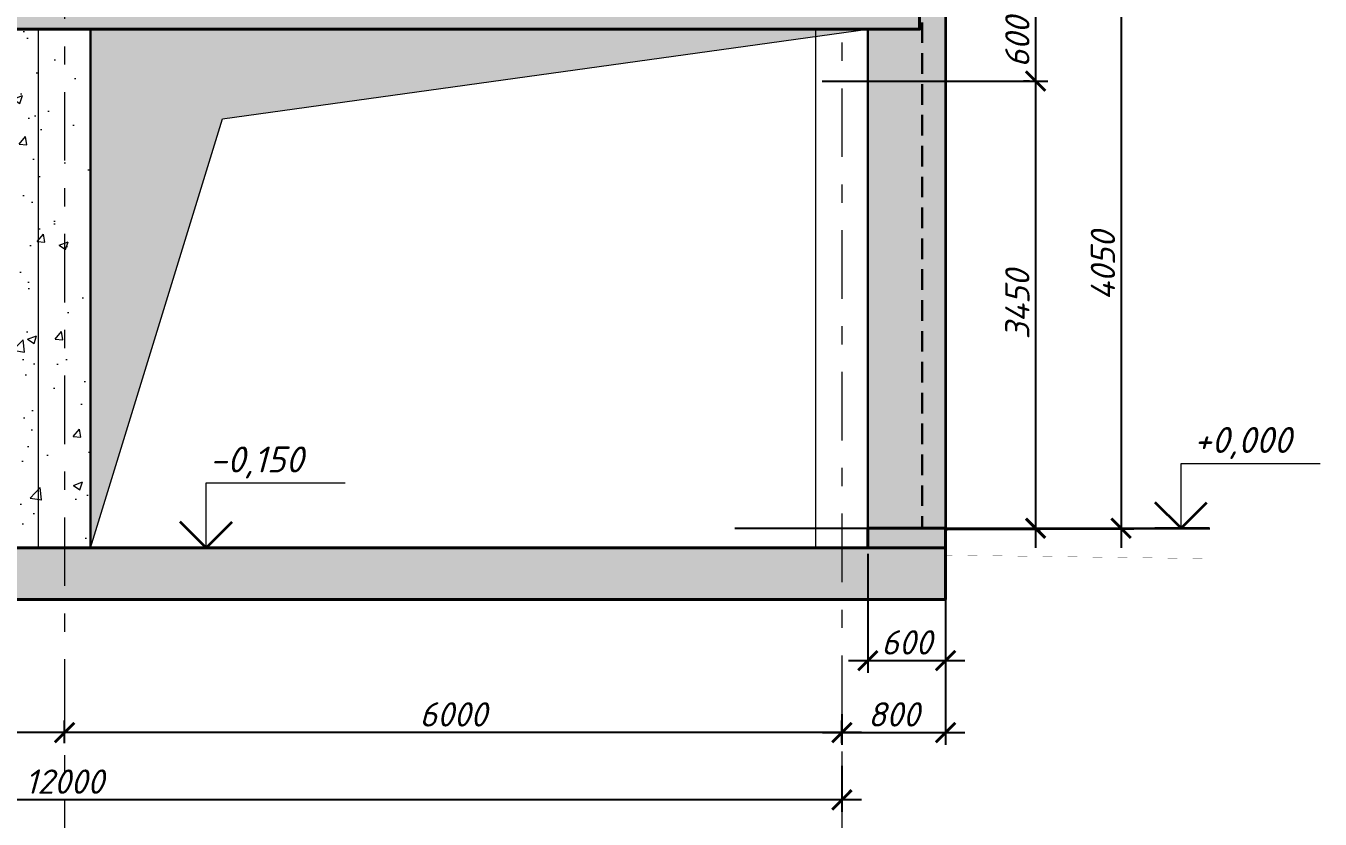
# Model space of a CAD drawing. Header units: millimetres. Extents: x -238377 to 196118, y -123284 to 30177.
# Drawn here: x 106778 to 116767, y -82629 to -76510 of the extents above; entities that cross this region are included whole.
import ezdxf

# ---------------------------------------------------------------- set-up
doc = ezdxf.new("R2010")
doc.units = ezdxf.units.MM
doc.header["$MEASUREMENT"] = 0
for name, pattern in [('DASHED2', [0.375, 0.25, -0.125]), ('HIDDEN2', [4.7625, 3.175, -1.5875]), ('Штрихштриховая', [10936.110735, 5291.666508, -2116.666555, 1411.111116, -2116.666555])]:
    doc.linetypes.add(name, pattern=pattern)
doc.layers.get('0').update_dxf_attribs({"lineweight": 5})
doc.layers.add('#Hatch', color=7, linetype='Continuous', lineweight=5, true_color=0x4d4d4d)
doc.layers.add('#Каркас', color=7, linetype='Continuous', lineweight=5, true_color=0x757575)
for name, color, linetype, lineweight in [('#Бетон', 10, 'Continuous', 15), ('#Бетон разрез', 20, 'Continuous', 40), ('#Газобетон', 152, 'Continuous', 35), ('#размеры', 7, 'Continuous', 5), ('k_ Размеры', 7, 'Continuous', 15), ('Двери ArchiCAD_Ном._пера__96', 7, 'Continuous', 5), ('Линия пунктир', 190, 'HIDDEN2', 9), ('оси_Ном._пера__96', 7, 'Continuous', 5), ('подп стены Инжзащита_Ном._пера__99', 7, 'Continuous', 40), ('чертеж_Ном._пера__96', 7, 'Continuous', 13), ('чертеж_Ном._пера__98', 7, 'Continuous', 35)]:
    doc.layers.add(name, color=color, linetype=linetype, lineweight=lineweight)
doc.layers.add('чертеж', color=7, linetype='Continuous')
doc.styles.add('STEP PR', font='isocpeui.ttf')
doc.dimstyles.new('SPDS', dxfattribs={"dimscale": 10, "dimtxt": 2.5, "dimasz": 2, "dimexe": 1.25, "dimexo": 0.625, "dimtad": 1, "dimdec": 0, "dimrnd": 0.001, "dimtxsty": 'STEP PR', "dimblk": 'ARCHTICK', "dimcen": 2.5, "dimdle": 2, "dimclrd": 256, "dimclre": 256, "dimclrt": 7, "dimadec": 0, "dimazin": 2, "dimtfac": 0.75, "dimtdec": 0, "dimtmove": 1, "dimatfit": 3, "dimfxl": 1, "dimtolj": 1, "dimarcsym": 1})

# ---------------------------------------------------------------- blocks, each defined once
blk = doc.blocks.new('_ArchTick')
at = {"color": 0, "linetype": 'ByBlock', "const_width": 0.15}
blk.add_lwpolyline([(-0.5, -0.5), (0.5, 0.5)], dxfattribs=at)
blk = doc.blocks.new('*D911')
at = {"layer": '#размеры', "lineweight": -2, "transparency": 16777216}
for p, q in [((114571.2, -76785.3), (114571.2, -80535.3)), ((112923.2, -76935.3), (114664.9, -76935.3)), ((112249, -80385.3), (114664.9, -80385.3))]:
    blk.add_line(p, q, dxfattribs=at)
at = {"layer": 'Defpoints', "color": 0, "transparency": 16777216}
for p in [(112876.3, -76935.3), (112202.1, -80385.3), (114571.2, -80385.3)]:
    blk.add_point(p, dxfattribs=at)
at = {"layer": '#размеры', "lineweight": -2, "transparency": 16777216, "xscale": 150, "yscale": 150, "zscale": 150}
for p, rotation in [((114571.2, -76935.3), 90), ((114571.2, -80385.3), 270)]:
    blk.add_blockref('_ArchTick', p, dxfattribs=dict(at, rotation=rotation))
at = {"layer": '#размеры', "color": 7, "transparency": 16777216, "insert": (114430.5, -78660.3), "char_height": 187.5, "attachment_point": 5, "rotation": 90, "style": 'STEP PR'}
blk.add_mtext('\\A1;3450', dxfattribs=at)
blk = doc.blocks.new('*D912')
at = {"layer": '#размеры', "lineweight": -2, "transparency": 16777216}
for p, q in [((107076.3, -82043), (107076.3, -81868)), ((113076.3, -82043), (113076.3, -81868)), ((113226.3, -81961.8), (106926.3, -81961.8))]:
    blk.add_line(p, q, dxfattribs=at)
at = {"layer": 'Defpoints', "color": 0, "transparency": 16777216}
for p in [(107076.3, -81961.8), (107076.3, -82089.9), (113076.3, -82089.9)]:
    blk.add_point(p, dxfattribs=at)
at = {"layer": '#размеры', "lineweight": -2, "transparency": 16777216, "xscale": 150, "yscale": 150, "zscale": 150, "rotation": 180}
blk.add_blockref('_ArchTick', (107076.3, -81961.8), dxfattribs=at)
at = {"layer": '#размеры', "lineweight": -2, "transparency": 16777216, "xscale": 150, "yscale": 150, "zscale": 150}
blk.add_blockref('_ArchTick', (113076.3, -81961.8), dxfattribs=at)
at = {"layer": '#размеры', "color": 7, "transparency": 16777216, "insert": (110076.3, -81821.2), "char_height": 187.5, "attachment_point": 5, "style": 'STEP PR'}
blk.add_mtext('\\A1;6000', dxfattribs=at)
blk = doc.blocks.new('*D913')
at = {"layer": '#размеры', "lineweight": -2, "transparency": 16777216}
for p, q in [((101076.3, -82043), (101076.3, -81868)), ((107076.3, -82043), (107076.3, -81868)), ((107226.3, -81961.8), (100926.3, -81961.8))]:
    blk.add_line(p, q, dxfattribs=at)
at = {"layer": 'Defpoints', "color": 0, "transparency": 16777216}
for p in [(101076.3, -81961.8), (101076.3, -82089.9), (107076.3, -82089.9)]:
    blk.add_point(p, dxfattribs=at)
at = {"layer": '#размеры', "lineweight": -2, "transparency": 16777216, "xscale": 150, "yscale": 150, "zscale": 150, "rotation": 180}
blk.add_blockref('_ArchTick', (101076.3, -81961.8), dxfattribs=at)
at = {"layer": '#размеры', "lineweight": -2, "transparency": 16777216, "xscale": 150, "yscale": 150, "zscale": 150}
blk.add_blockref('_ArchTick', (107076.3, -81961.8), dxfattribs=at)
at = {"layer": '#размеры', "color": 7, "transparency": 16777216, "insert": (104076.3, -81821.2), "char_height": 187.5, "attachment_point": 5, "style": 'STEP PR'}
blk.add_mtext('\\A1;6000', dxfattribs=at)
blk = doc.blocks.new('*D914')
at = {"layer": '#размеры', "lineweight": -2, "transparency": 16777216}
for p, q in [((101076.3, -81859.8), (101076.3, -82573.9)), ((113076.3, -82218.9), (113076.3, -82573.9)), ((113226.3, -82480.2), (100926.3, -82480.2))]:
    blk.add_line(p, q, dxfattribs=at)
at = {"layer": 'Defpoints', "color": 0, "transparency": 16777216}
for p in [(101076.3, -81812.9), (113076.3, -82172), (101076.3, -82480.2)]:
    blk.add_point(p, dxfattribs=at)
at = {"layer": '#размеры', "lineweight": -2, "transparency": 16777216, "xscale": 150, "yscale": 150, "zscale": 150, "rotation": 180}
blk.add_blockref('_ArchTick', (101076.3, -82480.2), dxfattribs=at)
at = {"layer": '#размеры', "lineweight": -2, "transparency": 16777216, "xscale": 150, "yscale": 150, "zscale": 150}
blk.add_blockref('_ArchTick', (113076.3, -82480.2), dxfattribs=at)
at = {"layer": '#размеры', "color": 7, "transparency": 16777216, "insert": (107076.3, -82339.6), "char_height": 187.5, "attachment_point": 5, "style": 'STEP PR'}
blk.add_mtext('\\A1;12000', dxfattribs=at)
blk = doc.blocks.new('*D915')
at = {"layer": '#размеры', "lineweight": -2, "transparency": 16777216}
for p, q in [((113876.3, -80490), (113876.3, -82055.5)), ((113076.3, -81818.9), (113076.3, -82055.5)), ((112926.3, -81961.8), (114026.3, -81961.8))]:
    blk.add_line(p, q, dxfattribs=at)
at = {"layer": 'Defpoints', "color": 0, "transparency": 16777216}
for p in [(113876.3, -80443.1), (113076.3, -81772), (113876.3, -81961.8)]:
    blk.add_point(p, dxfattribs=at)
at = {"layer": '#размеры', "lineweight": -2, "transparency": 16777216, "xscale": 150, "yscale": 150, "zscale": 150, "rotation": 180}
blk.add_blockref('_ArchTick', (113076.3, -81961.8), dxfattribs=at)
at = {"layer": '#размеры', "lineweight": -2, "transparency": 16777216, "xscale": 150, "yscale": 150, "zscale": 150}
blk.add_blockref('_ArchTick', (113876.3, -81961.8), dxfattribs=at)
at = {"layer": '#размеры', "color": 7, "lineweight": 5, "transparency": 16777216, "insert": (113476.3, -81821.2), "char_height": 187.5, "attachment_point": 5, "style": 'STEP PR'}
blk.add_mtext('\\A1;800', dxfattribs=at)
blk = doc.blocks.new('*D917')
at = {"layer": '#размеры', "lineweight": -2, "transparency": 16777216}
for p, q in [((115231.5, -76185.3), (115231.5, -80535.3)), ((114698, -76335.3), (115325.2, -76335.3)), ((113391.9, -80385.3), (115325.2, -80385.3))]:
    blk.add_line(p, q, dxfattribs=at)
at = {"layer": 'Defpoints', "color": 0, "transparency": 16777216}
for p in [(114651.2, -76335.3), (113345, -80385.3), (115231.5, -80385.3)]:
    blk.add_point(p, dxfattribs=at)
at = {"layer": '#размеры', "lineweight": -2, "transparency": 16777216, "xscale": 150, "yscale": 150, "zscale": 150}
for p, rotation in [((115231.5, -76335.3), 90), ((115231.5, -80385.3), 270)]:
    blk.add_blockref('_ArchTick', p, dxfattribs=dict(at, rotation=rotation))
at = {"layer": '#размеры', "color": 7, "transparency": 16777216, "insert": (115090.9, -78360.3), "char_height": 187.5, "attachment_point": 5, "rotation": 90, "style": 'STEP PR'}
blk.add_mtext('\\A1;4050', dxfattribs=at)
blk = doc.blocks.new('*D997')
at = {"layer": '#размеры', "lineweight": -2, "transparency": 16777216}
for p, q in [((114571.2, -76185.3), (114571.2, -77085.3)), ((114524.3, -76335.3), (114477.4, -76335.3)), ((114524.3, -76935.3), (114477.4, -76935.3))]:
    blk.add_line(p, q, dxfattribs=at)
at = {"layer": 'Defpoints', "color": 0, "transparency": 16777216}
for p in [(114571.2, -76335.3), (114571.2, -76935.3), (114571.2, -76935.3)]:
    blk.add_point(p, dxfattribs=at)
at = {"layer": '#размеры', "lineweight": -2, "transparency": 16777216, "xscale": 150, "yscale": 150, "zscale": 150}
for p, rotation in [((114571.2, -76335.3), 90), ((114571.2, -76935.3), 270)]:
    blk.add_blockref('_ArchTick', p, dxfattribs=dict(at, rotation=rotation))
at = {"layer": '#размеры', "color": 7, "lineweight": 5, "transparency": 16777216, "insert": (114430.5, -76635.3), "char_height": 187.5, "attachment_point": 5, "rotation": 90, "style": 'STEP PR'}
blk.add_mtext('\\A1;600', dxfattribs=at)
blk = doc.blocks.new('*D931')
at = {"layer": '#размеры', "lineweight": -2, "transparency": 16777216}
for p, q in [((113276.3, -80582.5), (113276.3, -81500.1)), ((113876.3, -80982.5), (113876.3, -81500.1)), ((113126.3, -81406.3), (114026.3, -81406.3))]:
    blk.add_line(p, q, dxfattribs=at)
at = {"layer": 'Defpoints', "color": 0, "transparency": 16777216}
for p in [(113276.3, -80535.6), (113876.3, -80935.6), (113876.3, -81406.3)]:
    blk.add_point(p, dxfattribs=at)
at = {"layer": '#размеры', "lineweight": -2, "transparency": 16777216, "xscale": 150, "yscale": 150, "zscale": 150, "rotation": 180}
blk.add_blockref('_ArchTick', (113276.3, -81406.3), dxfattribs=at)
at = {"layer": '#размеры', "lineweight": -2, "transparency": 16777216, "xscale": 150, "yscale": 150, "zscale": 150}
blk.add_blockref('_ArchTick', (113876.3, -81406.3), dxfattribs=at)
at = {"layer": '#размеры', "color": 7, "lineweight": 5, "transparency": 16777216, "insert": (113576.3, -81265.7), "char_height": 187.5, "attachment_point": 5, "style": 'STEP PR'}
blk.add_mtext('\\A1;600', dxfattribs=at)
blk = doc.blocks.new('*D948')
at = {"layer": '#размеры', "lineweight": -2, "transparency": 16777216}
for p, q in [((104390.7, -76185.3), (104390.7, -76685.3)), ((104343.8, -76335.3), (104296.9, -76335.3)), ((106872.8, -76535.3), (104296.9, -76535.3)), ((104390.7, -77281.5), (104390.7, -76535.3))]:
    blk.add_line(p, q, dxfattribs=at)
at = {"layer": 'Defpoints', "color": 0, "transparency": 16777216}
for p in [(104390.7, -76335.3), (104390.7, -76535.3), (106919.7, -76535.3)]:
    blk.add_point(p, dxfattribs=at)
at = {"layer": '#размеры', "lineweight": -2, "transparency": 16777216, "xscale": 150, "yscale": 150, "zscale": 150}
for p, rotation in [((104390.7, -76335.3), 90), ((104390.7, -76535.3), 270)]:
    blk.add_blockref('_ArchTick', p, dxfattribs=dict(at, rotation=rotation))
at = {"layer": '#размеры', "color": 7, "lineweight": 5, "transparency": 16777216, "insert": (104250, -77035.5), "char_height": 187.5, "attachment_point": 5, "rotation": 90, "style": 'STEP PR'}
blk.add_mtext('\\A1;200', dxfattribs=at)

msp = doc.modelspace()

# ---------------------------------------------------------------- hatches: boundary and pattern name
at = {"layer": '#Hatch'}
h = msp.add_hatch(dxfattribs=at)
h.set_pattern_fill('AR-CONC', color=256, scale=50)
h.set_pattern_definition([(50, (0, 0), (358.6301, -31.37607), [37.5, -412.5]), (355, (0, 0), (-69.3757, 376.0961), [30, -330]), (100.45144, (29.9, -2.6), (289.2544, 344.72), [31.8701, -350.5711]), (46.1842, (0, 100), (533.6207, -82.7596), [56.25, -618.75]), (96.63564, (44.47, 93.1), (467.331, 487.0593), [47.8052, -525.8569]), (351.18416, (0, 100), (467.331, 487.0593), [45, -495]), (21, (50, 75), (298.4535, -201.30945), [37.5, -412.5]), (326, (50, 75), (121.6577, 362.575), [30, -330]), (71.45144, (74.87, 58.22), (420.1112, 161.2656), [31.8701, -350.5711]), (37.5, (0, 0), (6.07993, 166.44693), [0, -326, 0, -335, 0, -331.25]), (7.5, (0, 0), (131.53477, 197.20586), [0, -191, 0, -318.5, 0, -126.25]), (327.5, (-111.5, 0), (266.91122, -11.27744), [0, -125, 0, -390, 0, -517.5]), (317.5, (-161.5, 0), (291.5931, 50.0525), [0, -162.5, 0, -259, 0, -367.5])])
h.paths.add_polyline_path([(99876.3, -73115.4), (99476.4, -73115.4), (99476.3, -76335.3), (99876.3, -76335.3)])
h.paths.add_polyline_path([(99876.3, -70136), (99476.6, -70136), (99476.4, -72965.4), (99876.3, -72965.4)])
h.paths.add_polyline_path([(99876.3, -69019.5), (99476.6, -69019.5), (99476.6, -69986), (99876.3, -69986)])
h.paths.add_polyline_path([(113876.3, -71958.4), (113275.2, -71958.4), (113275.9, -72885.6), (113276.3, -72885.6), (113276.3, -73335.7), (113576.3, -73335.4), (113576.3, -73485.6), (113276.3, -73485.6), (113276.3, -74385.3), (113296.3, -74385.3), (113696.3, -74385.3), (113696.3, -74535.3), (113296.3, -74535.3), (113276.3, -74535.3), (113276.3, -76335.3), (113676.3, -76335.3), (113676.3, -76535.3), (113276.3, -76535.3), (113276.3, -76935.3), (113276.3, -80385.3), (113876.5, -80385.3)])
h.paths.add_polyline_path([(100876.3, -76535.3), (100676.3, -76535.3), (100676.3, -80235.3), (100876.3, -80235.3)])
at = {"layer": '#Hatch', "linetype": 'Continuous', "true_color": 0xd9d9d9}
h = msp.add_hatch(color=254, dxfattribs=at)
h.paths.add_polyline_path([(101076.3, -76335.3), (99476.3, -76335.3), (99476.3, -76535.3), (100876.3, -76535.3), (100939.8, -76535)])
h.paths.add_polyline_path([(107076.3, -76335.3), (101076.3, -76335.3), (100939.8, -76535), (100961.5, -76535), (101276.3, -76535.3), (107076.3, -76535.3)])
h.paths.add_polyline_path([(113076.3, -76335.3), (107076.3, -76335.3), (107076.3, -76535.3), (112876.3, -76535.3), (113076.3, -76535.3)])
h.paths.add_polyline_path([(113676.3, -76335.3), (113076.3, -76335.3), (113076.3, -76535.3), (113276.3, -76535.3), (113676.3, -76535.3)])
at = {"layer": '#Hatch', "ltscale": 10}
h = msp.add_hatch(dxfattribs=at)
h.set_pattern_fill('AR-CONC', color=256, scale=100)
h.set_pattern_definition([(50, (0, 0), (717.2602, -62.7521), [75, -825]), (355, (0, 0), (-138.7513, 752.192), [60, -660]), (100.45144, (59.8, -5.2), (578.509, 689.44), [63.74, -701.142]), (46.1842, (0, 200), (1067.2413, -165.519), [112.5, -1237.5]), (96.6356, (88.9, 186.2), (934.662, 974.119), [95.61, -1051.714]), (351.1842, (0, 200), (934.662, 974.119), [90, -990]), (21, (100, 150), (596.907, -402.619), [75, -825]), (326, (100, 150), (243.3153, 725.15), [60, -660]), (71.45144, (149.74, 116.45), (840.2224, 322.531), [63.74, -701.142]), (37.5, (0, 0), (12.15986, 332.89385), [0, -652, 0, -670, 0, -662.5]), (7.5, (0, 0), (263.0695, 394.4117), [0, -382, 0, -637, 0, -252.5]), (327.5, (-223, 0), (533.82244, -22.55487), [0, -250, 0, -780, 0, -1035]), (317.5, (-323, 0), (583.1862, 100.105), [0, -325, 0, -518, 0, -735])])
h.paths.add_polyline_path([(100876.3, -80535.6), (107276.3, -80535.6), (107276.3, -76535.3), (100876.3, -76535.3)])
at = {"layer": '#Hatch'}
h = msp.add_hatch(color=256, dxfattribs=at)
h.dxf.hatch_style = 1
h.paths.add_polyline_path([(112876.3, -76590.8), (113276.3, -76535.3), (112876.3, -76535.3), (107677.8, -76535.3), (107276.3, -76535.3), (107276.3, -80535.6), (108295.3, -77226.1)])
at = {"layer": '#Hatch', "linetype": 'Continuous', "true_color": 0xd9d9d9}
h = msp.add_hatch(color=254, dxfattribs=at)
h.paths.add_polyline_path([(100675.3, -80235.3), (100875.3, -80235.3), (100875.3, -80535.6), (100675.3, -80535.6)])
h.paths.add_polyline_path([(113876.3, -80535.6), (113876.3, -80935.6), (100675.3, -80935.6), (100675.3, -80535.6), (113276.3, -80535.6), (113276.3, -80385.3), (113876.3, -80392.6)])

# ---------------------------------------------------------------- linework, layer by layer
at = {"layer": '#Бетон'}
for p, q in [((106876.3, -80535.6), (106876.3, -76535.3)), ((107276.3, -76535.3), (107276.3, -80535.6))]:
    msp.add_line(p, q, dxfattribs=at)
msp.add_lwpolyline([(112876.3, -76535.3), (113276.3, -76535.3), (113276.3, -80535.6), (112876.3, -80535.6)], close=True, dxfattribs=at)
at = {"layer": '#Бетон разрез', "linetype": 'Continuous'}
for p, q in [((113876.3, -80535.6), (113876.3, -80385.3)), ((113876.3, -80935.6), (113876.3, -80535.6))]:
    msp.add_line(p, q, dxfattribs=at)
for points in [[(100876.3, -76535.3), (99476.3, -76535.3), (99476.3, -76535.3), (99476.3, -76335.3), (113676.3, -76335.3), (113676.3, -76535.3), (113276.3, -76535.3), (112876.3, -76535.3), (112876.3, -76535.3)], [(112876.3, -76535.3), (101276.3, -76535.3), (101046.8, -76534.6), (100876.3, -76535.3)], [(113876.3, -80535.6), (100875.3, -80535.6), (100875.3, -80235.3), (100675.3, -80235.3), (100675.3, -80935.6), (113876.3, -80935.6)], [(113276.3, -80535.6), (113276.3, -80385.3), (113876.3, -80385.3)]]:
    msp.add_lwpolyline(points, dxfattribs=at)
at = {"layer": '#Газобетон', "lineweight": 30}
msp.add_lwpolyline([(113276.3, -80385.3), (113276.3, -76535.3), (113276.3, -76535.3), (113676.3, -76535.3), (113676.3, -76335.3), (113276.3, -76335.3), (113275.2, -74535.3), (113696.3, -74535.3), (113696.3, -74385.3), (113276.3, -74385.3), (113276.3, -73485.6), (113576.3, -73485.6), (113576.3, -73335.4), (113276.3, -73335.7), (113275.2, -71958.4), (113876.3, -71958.4), (113876.5, -80385.3)], close=True, dxfattribs=at)
for points in [[(113876.3, -71958.4), (113878, -80392.7)], [(107276.3, -80535.6), (107276.3, -76535.3)]]:
    msp.add_lwpolyline(points, dxfattribs=at)
at = {"layer": '#Каркас', "linetype": 'DASHED2', "ltscale": 500}
for p, q in [((106876.3, -76535.3), (107276.3, -76535.3)), ((107276.3, -80535.6), (106876.3, -80535.6))]:
    msp.add_line(p, q, dxfattribs=at)
msp.add_lwpolyline([(107276.3, -80535.6), (108295.3, -77226.1), (113276.3, -76535.3)])
at = {"layer": 'k_ Размеры'}
msp.add_lwpolyline([(114635.4, -76935.3), (113429.8, -76935.3)], dxfattribs=at)
at = {"layer": 'Двери ArchiCAD_Ном._пера__96', "color": 0, "linetype": 'Continuous'}
msp.add_lwpolyline([(107677.8, -76535.3), (112876.3, -76535.3)], dxfattribs=at)
at = {"layer": 'Линия пунктир', "lineweight": 30, "ltscale": 50}
msp.add_lwpolyline([(113696.3, -71958.4), (113696.3, -80385.3)], dxfattribs=at)
at = {"layer": 'оси_Ном._пера__96', "linetype": 'Штрихштриховая', "ltscale": 0.1}
for p, q in [((107076.3, -69365.1), (107076.3, -82718.9)), ((113076.3, -71523.6), (113076.3, -82718.9))]:
    msp.add_line(p, q, dxfattribs=at)
at = {"layer": 'чертеж', "color": 44, "const_width": 20}
msp.add_lwpolyline([(113876.3, -80392.6), (115916.1, -80385.3)], dxfattribs=at)
at = {"layer": 'чертеж', "lineweight": 5, "const_width": 1}
msp.add_lwpolyline([(113873.6, -80592.6), (115916.1, -80619.8)], dxfattribs=at)
at = {"layer": 'чертеж_Ном._пера__96', "linetype": 'Continuous'}
for p, q in [((115693.9, -80385.3), (115693.9, -79885.3)), ((115693.9, -79885.3), (116767.3, -79885.3)), ((108169.8, -80535.6), (108169.8, -80035.6)), ((108169.8, -80035.6), (109243.1, -80035.6))]:
    msp.add_line(p, q, dxfattribs=at)
at = {"layer": 'чертеж_Ном._пера__98', "linetype": 'Continuous'}
for p, q in [((115693.9, -80385.3), (115493.9, -80185.3)), ((115693.9, -80385.3), (115893.9, -80185.3)), ((108169.8, -80535.6), (107969.8, -80335.6)), ((108169.8, -80535.6), (108369.8, -80335.6))]:
    msp.add_line(p, q, dxfattribs=at)

# ---------------------------------------------------------------- texts
at = {"layer": 'подп стены Инжзащита_Ном._пера__99', "style": 'STEP PR'}
for s, p in [('+0,000', (115793, -79804.2)), ('-0,150', (108195.5, -79954.5))]:
    msp.add_text(s, height=200, dxfattribs=at).set_placement(p)

# ---------------------------------------------------------------- dimensions: what is measured, and where the dimension line sits
at = {"layer": '#размеры', "lineweight": 5}
for base, p1, p2, angle, picture, middle in [((104390.7, -76535.3), (104390.7, -76335.3), (106919.7, -76535.3), 90, '*D948', (104418.4, -77035.5)), ((113876.3, -81961.8), (113076.3, -81772), (113876.3, -80443.1), 180, '*D915', (113476.3, -81961.8))]:
    dim = msp.add_linear_dim(base=base, p1=p1, p2=p2, angle=angle, dimstyle='SPDS', override={"dimscale": 75, "dimtxsty": 'STEP PR'}, dxfattribs=at)
    dim.commit()
    dim.dimension.update_dxf_attribs({"geometry": picture, "text_midpoint": middle, "dimtype": 160})
at = {"layer": '#размеры'}
for base, p1, p2, angle, picture, middle in [((115231.5, -80385.3), (114651.2, -76335.3), (113345, -80385.3), 90, '*D917', (115090.9, -78360.3)), ((114571.2, -80385.3), (112876.3, -76935.3), (112202.1, -80385.3), 90, '*D911', (114430.5, -78660.3)), ((101076.3, -81961.8), (107076.3, -82089.9), (101076.3, -82089.9), 180, '*D913', (104076.3, -81821.2)), ((107076.3, -81961.8), (113076.3, -82089.9), (107076.3, -82089.9), 180, '*D912', (110076.3, -81821.2)), ((101076.3, -82480.2), (113076.3, -82172), (101076.3, -81812.9), 180, '*D914', (107076.3, -82339.6))]:
    dim = msp.add_linear_dim(base=base, p1=p1, p2=p2, angle=angle, dimstyle='SPDS', override={"dimscale": 75, "dimtxsty": 'STEP PR'}, dxfattribs=at)
    dim.commit()
    dim.dimension.update_dxf_attribs({"geometry": picture, "text_midpoint": middle})
at = {"layer": '#размеры', "lineweight": 5}
dim = msp.add_linear_dim(base=(114571.2, -76935.3), p1=(114571.2, -76335.3), p2=(114571.2, -76935.3), angle=90, dimstyle='SPDS', override={"dimscale": 75, "dimtxsty": 'STEP PR'}, dxfattribs=at)
dim.commit()
dim.dimension.update_dxf_attribs({"geometry": '*D997', "text_midpoint": (114430.5, -76635.3)})
dim = msp.add_linear_dim(base=(113876.3, -81406.3), p1=(113276.3, -80535.6), p2=(113876.3, -80935.6), dimstyle='SPDS', override={"dimscale": 75, "dimtxsty": 'STEP PR'}, dxfattribs=at)
dim.commit()
dim.dimension.update_dxf_attribs({"geometry": '*D931', "text_midpoint": (113576.3, -81265.7)})

doc.saveas('drawing.dxf')
